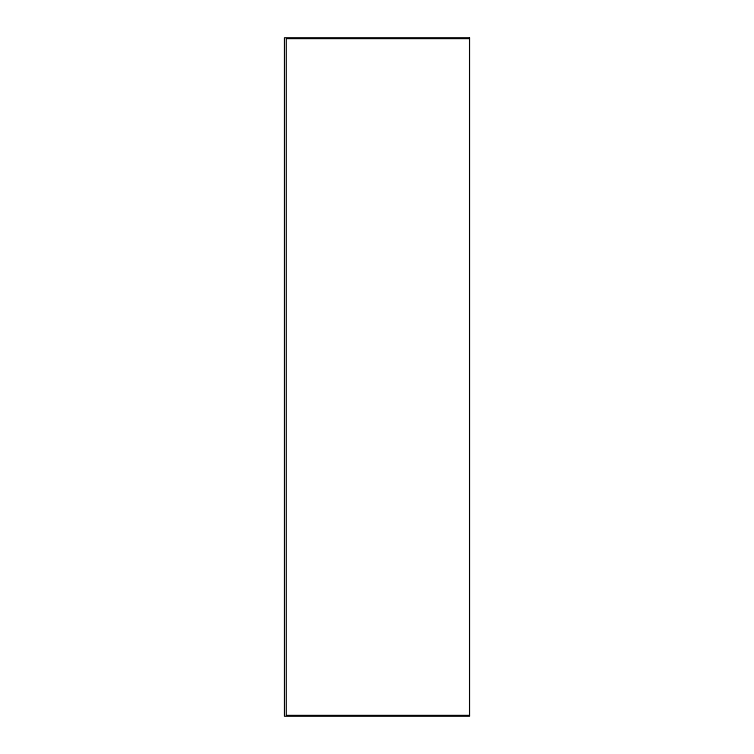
<?xml version="1.0" encoding="UTF-8"?>
<svg xmlns="http://www.w3.org/2000/svg" width="754" height="754" viewBox="0 0 754 754"><rect width="100%" height="100%" fill="white"/><g stroke="black" fill="none" stroke-linecap="round" stroke-linejoin="round"><path stroke-width="1.13" d="M469.535 38.624L286.313 38.624L286.313 715.376L469.535 715.376M469.535 37.7L284.465 37.7L284.465 716.3L469.535 716.3L469.535 37.7"/></g></svg>
